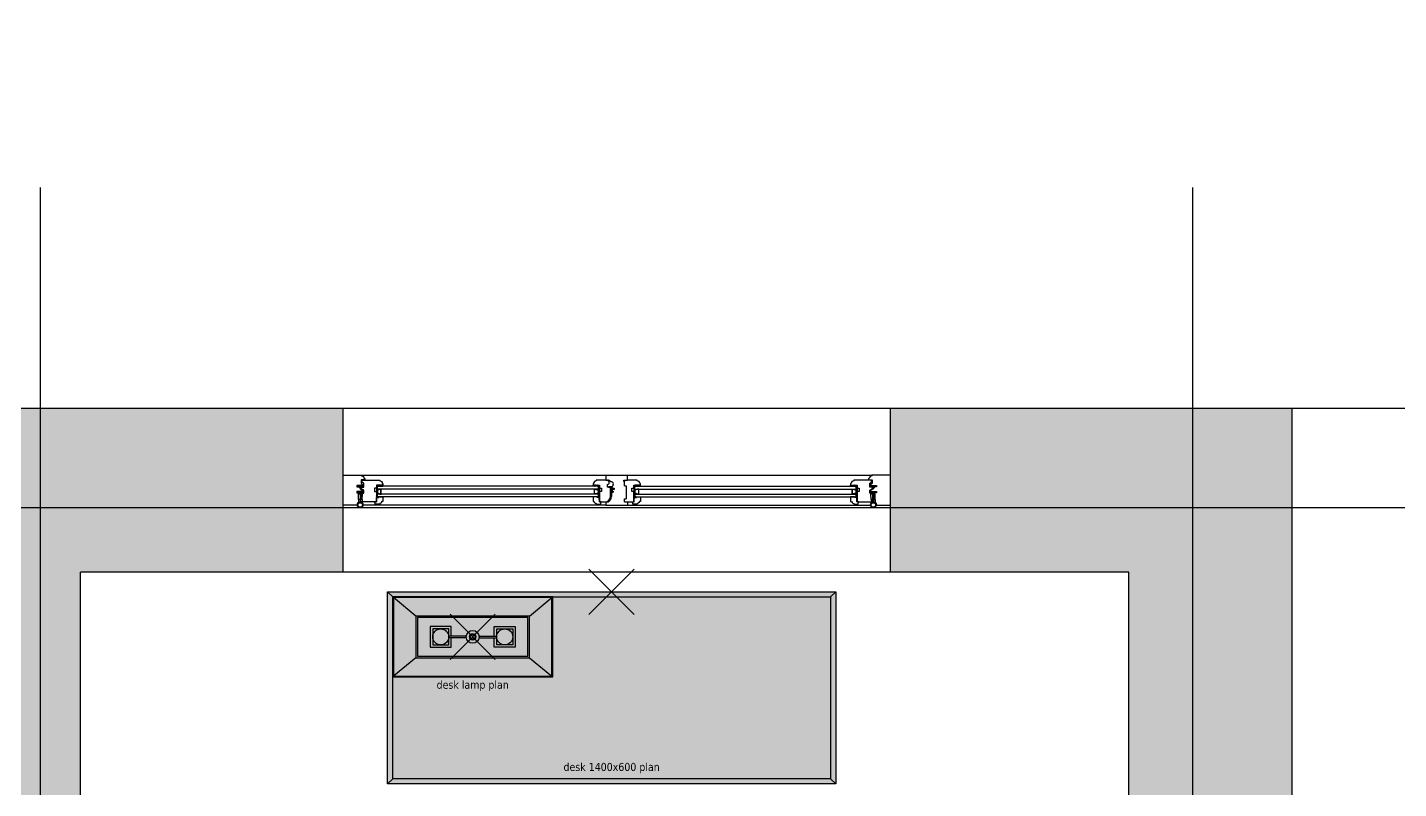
# Model space of a CAD drawing. Header units: millimetres. Extents: x 11159 to 50121, y 18346 to 37577.
# Drawn here: x 41554 to 45837, y 34081 to 36456 of the extents above; entities that cross this region are included whole.
import ezdxf
from ezdxf.enums import TextEntityAlignment as Align

# ---------------------------------------------------------------- set-up
doc = ezdxf.new("R2010")
doc.units = ezdxf.units.MM
for name, color, linetype in [('axis', 40, 'Continuous'), ('df', 7, 'Continuous'), ('dwgmodels.com', 19, 'Continuous'), ('furnhatch', 254, 'Continuous'), ('furniture', 34, 'Continuous'), ('HATCH', 8, 'Continuous'), ('wall', 5, 'Continuous')]:
    doc.layers.add(name, color=color, linetype=linetype)
doc.styles.add('ayala furniture', font='tahoma.ttf', dxfattribs={"height": 25})

# ---------------------------------------------------------------- blocks, each defined once
blk = doc.blocks.new('Joint-K7335')
at = {"layer": 'df', "color": 7}
for points in [[(3.857613787343325, 10.74975521523811, -0.2065050504398902), (4.481634855305856, 11.84625830408061, -0.2775279876564625), (4.645920241624481, 11.72173532939985), (4.72865082526755, 11.5150762579774, 0.6262668152323098), (5.446576207514454, 11.4640241167931, 0.1314411963326112), (5.5, 11.66373624057348), (5.500000000000227, 18.0000002497884, 0.5091088478127406), (4.625156665503027, 18.42649766701868, -0.2944239164706152), (1.980461773999195, 18.27308057096889, 0.1734880960759432), (1.346153633578979, 18.5000002497884), (2.273736754432321e-13, 18.5000002497884), (0, 2.124673340303843, 0.4153335345393447), (1.220004402621498, 0.9000002497896276, 0.04811506714616728), (1.453183643585135, 0.922491521838765, 0.1133753069915374), (1.535019506478648, 0.9588508989570528), (3.960030944798064, 2.779075769993028, 0.2359658734761708), (4, 2.859052552040566), (4, 3.27211046577861, 0.2476591870842605), (3.956439401235912, 3.354661019914374, 0.2879370719060571), (3.584472818280346, 3.369172107178201), (1.799673530645578, 2.343195947541517, -0.5767224903972996), (1.5, 2.516589105678122), (1.5, 3.304491396683716, -0.2359658734761165), (1.5799381104041, 3.464444960778565), (3.960030944798064, 5.250953718667461, 0.2359658734761708), (4.000000000000227, 5.330930500714885), (4.000000000000227, 5.743988414453042, 0.2476591870842605), (3.956439401236139, 5.82653896858892, 0.2879370719060571), (3.584472818280574, 5.841050055852634), (1.799673530645805, 4.815073896215836, -0.5767224903972775), (1.5, 4.988467054352554), (1.5, 6.272741854565538, -0.3840936844649655), (2.5954137381691, 7.495433942569434, -0.02181284432319211), (2.70000063187058, 7.500001007017545), (6.524900831914465, 7.499998992982341), (6.517275738355465, 7.587154739745074, 0.3330431822003431), (5.717370932688709, 8.4805454205881, -0.2932451242456058), (5.328938193299336, 8.855743900548532, 0.00852753219958533), (5.219580449828754, 9.285303882386415, 0.2655173449449999), (5.042570407488029, 9.462313924727368, 0.02374837110368696), (4.836576220619236, 9.508130028709957, -0.3561488062391908), (3.857613787331729, 10.7497552153651, -0.3561488062391908)], [(3.158443229643353, 10.79148798021492, 0.3550050331181713), (4.647561187196061, 8.833444553925574, -0.5676237149673666), (4.672926785473919, 8.751416219957264, -0.2470803572822222), (4.410786994363207, 8.654628553447765), (2.162433567760672, 8.950316574952012, -0.3517038519017413), (1.222000000001799, 10.1219074878793), (1.222000000001799, 12.93650756686316, -0.414213562373095), (1.522000000001754, 13.23650756686311), (1.608799735973662, 13.23650756686311, 0.2770734156419701), (1.873552516710333, 13.39541906594218), (3.689025854455849, 16.80215747044463, -0.04111189588580732), (3.773917265054934, 17.00863002275355), (4.058099128208823, 17.67888778832912, -0.5066602499223443), (4.590922329613477, 17.68087004736185, -0.277099509237565), (4.600000000000136, 17.45886117784698), (4.600000000000136, 13.3083133950413, 0.2134217652833861), (4.700000000000045, 13.08470659729142, -0.886227434425651), (4.359143344130871, 12.59622359733112, 0.2505705389931), (3.158867164905814, 10.79802120322302)]]:
    blk.add_lwpolyline(points, format="xyb", dxfattribs=at)
blk.add_lwpolyline([(1.571628931055557, 17.82994244613508, 0.6327143575303208), (1.000000000000227, 17.55905387694247), (1.000000000000227, 14.23283937681845, 0.7809101337451142), (1.564752780736853, 14.09175087589733), (3.15992808831561, 17.08509970083333, -0.1173328942148939), (3.251844347622182, 17.1892203695204, 1.218085275463155), (2.967680312132643, 17.45974165164273, -0.2857760723374891), (2.729700922681332, 17.34499342584741, -0.1455877377072854)], format="xyb", close=True, dxfattribs=at)
blk = doc.blocks.new('desk1400 (pl)')
at = {"layer": 'furnhatch'}
blk.add_hatch(color=256, dxfattribs=at).paths.add_polyline_path([(-700.0000000000001, 0), (-700.0000000000001, -599.9999999999995), (700.0000000000001, -599.9999999999995), (700.0000000000001, 0)])
at = {"color": 0, "linetype": 'ByBlock'}
for p, q in [((-700.0000000000001, 4.547473508864641e-13), (-684.0000000000001, -15.99999999999955)), ((683.9999999999999, -16), (699.9999999999999, 0)), ((-683.9999999999999, -583.9999999999991), (-699.9999999999999, -599.9999999999991)), ((684.0000000000001, -583.9999999999995), (700.0000000000001, -599.9999999999995))]:
    blk.add_line(p, q, dxfattribs=at)
for points in [[(-700.0000000000001, -599.9999999999995), (700.0000000000001, -600), (700.0000000000001, 0), (-700, 0)], [(-683.9999999999999, -583.9999999999991), (684.0000000000001, -583.9999999999995), (684.0000000000001, -16), (-684, -16)]]:
    blk.add_lwpolyline(points, close=True, dxfattribs=at)
at = {"layer": 'dwgmodels.com'}
blk.add_lwpolyline([(-700.0000000000001, -599.9999999999995), (700.0000000000001, -599.9999999999995), (700.0000000000001, 0), (-700.0000000000001, 0)], close=True, dxfattribs=at)
blk = doc.blocks.new('desk lamp (pl)')
at = {"layer": 'furnhatch'}
blk.add_hatch(color=256, dxfattribs=at).paths.add_polyline_path([(-250, -125.0000000000009), (250, -125.0000000000009), (250, 124.9999999999991), (-250, 124.9999999999991)])
at = {"color": 0}
for p, q in [((-177.5, 64.99999999999864), (-247.5, 122.4999999999991)), ((177.5, 64.99999999999864), (247.5, 122.4999999999991)), ((-19.84313483298456, 2.500000000000455), (-74.99999999999955, 2.500000000000455)), ((19.84313483298456, 2.500000000000455), (74.99999999999955, 2.500000000000455)), ((-19.84313483298456, -2.499999999999545), (-74.99999999999955, -2.499999999999545)), ((19.84313483298456, -2.499999999999545), (74.99999999999955, -2.499999999999545)), ((-177.5, -65.00000000000045), (-247.5, -122.5000000000009)), ((177.5, -65.00000000000045), (247.5, -122.5000000000009))]:
    blk.add_line(p, q, dxfattribs=at)
for points in [[(-250, -125.0000000000009), (250, -125.0000000000009), (250, 124.9999999999991), (-250, 124.9999999999991)], [(-247.5, -122.5000000000009), (247.5, -122.5000000000009), (247.5, 122.4999999999991), (-247.5, 122.4999999999991)], [(-177.4999999999995, -65.00000000000045), (177.5, -65.00000000000045), (177.5, 64.99999999999864), (-177.4999999999995, 64.99999999999864)], [(-172.4999999999995, -60.00000000000045), (172.5, -60.00000000000045), (172.5, 59.99999999999864), (-172.4999999999995, 59.99999999999864)], [(-74.99999999999955, 24.99999999999909), (-124.9999999999995, 24.99999999999909), (-124.9999999999995, -25.00000000000045), (-74.99999999999955, -25.00000000000091)], [(74.99999999999955, 24.99999999999909), (124.9999999999995, 24.99999999999909), (124.9999999999995, -25.00000000000045), (74.99999999999955, -25.00000000000091)]]:
    blk.add_lwpolyline(points, close=True, dxfattribs=at)
for points in [[(-67.49999999999955, 2.500000000000455), (-67.49999999999955, 32.49999999999909), (-132.4999999999995, 32.49999999999909), (-132.4999999999995, -32.5), (-67.49999999999955, -32.5), (-67.49999999999955, -2.499999999999545)], [(67.49999999999955, 2.500000000000455), (67.49999999999955, 32.49999999999909), (132.4999999999995, 32.49999999999909), (132.4999999999995, -32.5), (67.49999999999955, -32.5), (67.49999999999955, -2.499999999999545)]]:
    blk.add_lwpolyline(points, dxfattribs=at)
for centre in [(-99.99999999999955, -4.547473508864641e-13), (100, -9.094947017729282e-13)]:
    blk.add_circle(centre, 25, dxfattribs=at)
at = {"color": 0, "linetype": 'ByBlock'}
for radius in [20, 10, 7.5]:
    blk.add_circle((0, 0), radius, dxfattribs=at)
at = {"layer": 'dwgmodels.com'}
blk.add_lwpolyline([(-250, -125.0000000000009), (250, -125.0000000000009), (250, 124.9999999999991), (-250, 124.9999999999991)], close=True, dxfattribs=at)

msp = doc.modelspace()

# ---------------------------------------------------------------- hatches: boundary and pattern name
at = {"ltscale": 10}
h = msp.add_hatch(dxfattribs=at)
h.set_pattern_fill('ANSI35', color=4, scale=0.2, style=0)
h.set_pattern_definition([(45, (43507.48968927361, 32358.06032282859), (-0.8980256121069152, 0.8980256121069154), []), (45, (43508.38771527357, 32358.06032282859), (-0.8980256121069152, 0.8980256121069154), [1.5875, -0.3175, 0, -0.3175])])
h.paths.add_polyline_path([(43416.9003107828, 35043.02710312651), (43418.9003107828, 35043.02710312651), (43418.9003107828, 35039.02710312651), (43416.9003107828, 35039.02710312651)])
h = msp.add_hatch()
h.set_pattern_fill('BRASS', color=256, scale=0.3, angle=-45.00000000000003, style=0)
h.set_pattern_definition([(315.0000000000001, (39981.36506830392, 34222.4435091035), (1.347038418160372, 1.347038418160373), []), (315.0000000000001, (39982.038587513, 34223.11702831258), (1.347038418160372, 1.347038418160373), [0.9524999999999998, -0.4762499999999999])])
h.paths.add_polyline_path([(42648.4003107828, 35028.02710312669), (42648.4003107828, 35024.02710312669), (42660.4003107828, 35024.02710312669), (42660.4003107828, 35028.02710312669)])
h = msp.add_hatch()
h.set_pattern_fill('ANGLE', color=256, scale=0.15, angle=-45.00000000000003, style=0)
h.set_pattern_definition([(315.0000000000001, (39981.36506830392, 34222.4435091035), (0.7408711299882047, 0.7408711299882054), [0.7619999999999999, -0.2857499999999999]), (45.00000000000004, (39981.36506830392, 34222.4435091035), (-0.7408711299882055, 0.7408711299882046), [0.7619999999999999, -0.2857499999999999])])
h.paths.add_polyline_path([(42660.4003107828, 35028.02710312669), (42660.4003107828, 35024.02710312669), (42664.4003107828, 35024.02710312669), (42664.4003107828, 35028.02710312669)])
h = msp.add_hatch(dxfattribs=at)
h.set_pattern_fill('ANGLE', color=4, scale=0.15, angle=-45.00000000000003, style=0)
h.set_pattern_definition([(224.9999999999999, (46003.93555326169, 34222.44350910326), (-0.7408711299882054, 0.7408711299882047), [0.7619999999999999, -0.2857499999999999]), (135, (46003.93555326169, 34222.44350910326), (0.7408711299882048, 0.7408711299882053), [0.7619999999999999, -0.2857499999999999])])
h.paths.add_polyline_path([(43324.9003107828, 35028.02710312646), (43324.9003107828, 35024.02710312646), (43320.9003107828, 35024.02710312646), (43320.9003107828, 35028.02710312646)])
h = msp.add_hatch(dxfattribs=at)
h.set_pattern_fill('BRASS', color=4, scale=0.3, angle=-45.00000000000003, style=0)
h.set_pattern_definition([(224.9999999999999, (46003.93555326169, 34222.44350910326), (-1.347038418160373, 1.347038418160372), []), (224.9999999999999, (46003.2620340526, 34223.11702831235), (-1.347038418160373, 1.347038418160372), [0.9524999999999998, -0.4762499999999999])])
h.paths.add_polyline_path([(43336.9003107828, 35028.02710312646), (43336.9003107828, 35024.02710312646), (43324.9003107828, 35024.02710312646), (43324.9003107828, 35028.02710312646)])
h = msp.add_hatch(dxfattribs=at)
h.set_pattern_fill('BRASS', color=4, scale=0.3, angle=-45.00000000000003, style=0)
h.set_pattern_definition([(315.0000000000001, (40785.86506830392, 34222.44350910326), (1.347038418160373, 1.347038418160372), []), (315.0000000000001, (40786.538587513, 34223.11702831235), (1.347038418160373, 1.347038418160372), [0.9524999999999998, -0.4762499999999999])])
h.paths.add_polyline_path([(43452.9003107828, 35028.02710312646), (43452.9003107828, 35024.02710312646), (43464.9003107828, 35024.02710312646), (43464.9003107828, 35028.02710312646)])
h = msp.add_hatch(dxfattribs=at)
h.set_pattern_fill('ANGLE', color=4, scale=0.15, angle=-45.00000000000003, style=0)
h.set_pattern_definition([(315.0000000000001, (40785.86506830392, 34222.44350910326), (0.7408711299882054, 0.7408711299882047), [0.7619999999999999, -0.2857499999999999]), (45.00000000000001, (40785.86506830392, 34222.44350910326), (-0.7408711299882048, 0.7408711299882053), [0.7619999999999999, -0.2857499999999999])])
h.paths.add_polyline_path([(43464.9003107828, 35028.02710312646), (43464.9003107828, 35024.02710312646), (43468.9003107828, 35024.02710312646), (43468.9003107828, 35028.02710312646)])
h = msp.add_hatch(dxfattribs=at)
h.set_pattern_fill('ANGLE', color=4, scale=0.15, angle=-45.00000000000003, style=0)
h.set_pattern_definition([(225, (46808.43555326169, 34222.4435091035), (-0.7408711299882047, 0.7408711299882054), [0.7619999999999999, -0.2857499999999999]), (134.9999999999999, (46808.43555326169, 34222.4435091035), (0.7408711299882055, 0.7408711299882046), [0.7619999999999999, -0.2857499999999999])])
h.paths.add_polyline_path([(44129.40031078286, 35028.02710312669), (44129.40031078286, 35024.02710312669), (44125.40031078286, 35024.02710312669), (44125.40031078286, 35028.02710312669)])
h = msp.add_hatch(dxfattribs=at)
h.set_pattern_fill('BRASS', color=4, scale=0.3, angle=-45.00000000000003, style=0)
h.set_pattern_definition([(225, (46808.43555326169, 34222.4435091035), (-1.347038418160372, 1.347038418160373), []), (225, (46807.76203405266, 34223.11702831258), (-1.347038418160372, 1.347038418160373), [0.9524999999999998, -0.4762499999999999])])
h.paths.add_polyline_path([(44141.40031078286, 35028.02710312669), (44141.40031078286, 35024.02710312669), (44129.40031078286, 35024.02710312669), (44129.40031078286, 35028.02710312669)])
h = msp.add_hatch()
h.set_pattern_fill('ANGLE', color=256, scale=0.15, angle=-45.00000000000003, style=0)
h.set_pattern_definition([(315.0000000000001, (39981.36506830392, 34209.44350910356), (0.7408711299882047, 0.7408711299882054), [0.7619999999999999, -0.2857499999999999]), (45.00000000000004, (39981.36506830392, 34209.44350910356), (-0.7408711299882055, 0.7408711299882046), [0.7619999999999999, -0.2857499999999999])])
edge = h.paths.add_edge_path()
edge.add_line((42643.9003107828, 34991.02710312675), (42646.9003107828, 34991.02710312675))
edge.add_line((42646.9003107828, 34991.02710312675), (42646.9003107828, 34993.02710312675))
edge.add_arc((42645.4003107828, 34992.63098158462), 1.551422661990023, 14.79301760831711, 165.2069823916829)
edge.add_line((42643.9003107828, 34993.02710312675), (42643.9003107828, 34991.02710312675))
h = msp.add_hatch()
h.set_pattern_fill('ANGLE', color=256, scale=0.15, angle=-45.00000000000003, style=0)
h.set_pattern_definition([(315.0000000000001, (39975.86506830392, 34209.44350910356), (0.7408711299882047, 0.7408711299882054), [0.7619999999999999, -0.2857499999999999]), (45.00000000000004, (39975.86506830392, 34209.44350910356), (-0.7408711299882055, 0.7408711299882046), [0.7619999999999999, -0.2857499999999999])])
edge = h.paths.add_edge_path()
edge.add_line((42644.4111103407, 34989.02710312675), (42650.4003107828, 34989.02710312675))
edge.add_arc((42649.6503107828, 34990.02710312675), 1.25, 306.869897645844, 413.130102354156)
edge.add_line((42650.4003107828, 34991.02710312675), (42644.4111103407, 34991.02710312675))
edge.add_arc((42645.1345681043, 34990.02710312675), 1.234257321513281, 125.8841497801742, 234.1158502198257)
h = msp.add_hatch(dxfattribs=at)
h.set_pattern_fill('ANGLE', color=4, scale=0.15, angle=-45.00000000000003, style=0)
h.set_pattern_definition([(224.9999999999999, (46009.43555326169, 34209.44350910332), (-0.7408711299882054, 0.7408711299882047), [0.7619999999999999, -0.2857499999999999]), (135, (46009.43555326169, 34209.44350910332), (0.7408711299882048, 0.7408711299882053), [0.7619999999999999, -0.2857499999999999])])
edge = h.paths.add_edge_path()
edge.add_line((43340.8895112249, 34989.02710312651), (43334.90031078286, 34989.02710312651))
edge.add_arc((43335.65031078286, 34990.02710312651), 1.25, 126.86989764584399, 233.130102354156, ccw=False)
edge.add_line((43334.90031078286, 34991.02710312651), (43340.8895112249, 34991.02710312651))
edge.add_arc((43340.1660534613, 34990.02710312651), 1.234257321513281, -54.11585021982569, 54.1158502198258, ccw=False)
h = msp.add_hatch(dxfattribs=at)
h.set_pattern_fill('ANGLE', color=4, scale=0.15, angle=-45.00000000000003, style=0)
h.set_pattern_definition([(224.9999999999999, (46003.93555326169, 34209.44350910332), (-0.7408711299882054, 0.7408711299882047), [0.7619999999999999, -0.2857499999999999]), (135, (46003.93555326169, 34209.44350910332), (0.7408711299882048, 0.7408711299882053), [0.7619999999999999, -0.2857499999999999])])
edge = h.paths.add_edge_path()
edge.add_line((43341.4003107828, 34991.02710312651), (43338.4003107828, 34991.02710312651))
edge.add_line((43338.4003107828, 34991.02710312651), (43338.4003107828, 34993.02710312651))
edge.add_arc((43339.9003107828, 34992.63098158439), 1.551422661990023, 14.793017608317086, 165.2069823916829, ccw=False)
edge.add_line((43341.4003107828, 34993.02710312651), (43341.4003107828, 34991.02710312651))
h = msp.add_hatch(dxfattribs=at)
h.set_pattern_fill('ANGLE', color=4, scale=0.15, angle=-45.00000000000003, style=0)
h.set_pattern_definition([(315.0000000000001, (40785.86506830392, 34209.44350910332), (0.7408711299882054, 0.7408711299882047), [0.7619999999999999, -0.2857499999999999]), (45.00000000000001, (40785.86506830392, 34209.44350910332), (-0.7408711299882048, 0.7408711299882053), [0.7619999999999999, -0.2857499999999999])])
edge = h.paths.add_edge_path()
edge.add_line((43448.4003107828, 34991.02710312651), (43451.4003107828, 34991.02710312651))
edge.add_line((43451.4003107828, 34991.02710312651), (43451.4003107828, 34993.02710312651))
edge.add_arc((43449.9003107828, 34992.63098158439), 1.551422661990023, 14.79301760831711, 165.2069823916829)
edge.add_line((43448.4003107828, 34993.02710312651), (43448.4003107828, 34991.02710312651))
h = msp.add_hatch(dxfattribs=at)
h.set_pattern_fill('ANGLE', color=4, scale=0.15, angle=-45.00000000000003, style=0)
h.set_pattern_definition([(315.0000000000001, (40780.36506830392, 34209.44350910332), (0.7408711299882054, 0.7408711299882047), [0.7619999999999999, -0.2857499999999999]), (45.00000000000001, (40780.36506830392, 34209.44350910332), (-0.7408711299882048, 0.7408711299882053), [0.7619999999999999, -0.2857499999999999])])
edge = h.paths.add_edge_path()
edge.add_line((43448.9111103407, 34989.02710312651), (43454.9003107828, 34989.02710312651))
edge.add_arc((43454.1503107828, 34990.02710312651), 1.25, 306.869897645844, 413.130102354156)
edge.add_line((43454.9003107828, 34991.02710312651), (43448.9111103407, 34991.02710312651))
edge.add_arc((43449.6345681043, 34990.02710312651), 1.234257321513281, 125.8841497801742, 234.1158502198257)
h = msp.add_hatch(dxfattribs=at)
h.set_pattern_fill('ANGLE', color=4, scale=0.15, angle=-45.00000000000003, style=0)
h.set_pattern_definition([(225, (46813.93555326169, 34209.44350910356), (-0.7408711299882047, 0.7408711299882054), [0.7619999999999999, -0.2857499999999999]), (134.9999999999999, (46813.93555326169, 34209.44350910356), (0.7408711299882055, 0.7408711299882046), [0.7619999999999999, -0.2857499999999999])])
edge = h.paths.add_edge_path()
edge.add_line((44145.38951122496, 34989.02710312675), (44139.40031078286, 34989.02710312675))
edge.add_arc((44140.15031078286, 34990.02710312675), 1.25, 126.86989764584399, 233.130102354156, ccw=False)
edge.add_line((44139.40031078286, 34991.02710312675), (44145.38951122496, 34991.02710312675))
edge.add_arc((44144.66605346136, 34990.02710312675), 1.234257321513281, -54.11585021982569, 54.1158502198258, ccw=False)
h = msp.add_hatch(dxfattribs=at)
h.set_pattern_fill('ANGLE', color=4, scale=0.15, angle=-45.00000000000003, style=0)
h.set_pattern_definition([(225, (46808.43555326169, 34209.44350910356), (-0.7408711299882047, 0.7408711299882054), [0.7619999999999999, -0.2857499999999999]), (134.9999999999999, (46808.43555326169, 34209.44350910356), (0.7408711299882055, 0.7408711299882046), [0.7619999999999999, -0.2857499999999999])])
edge = h.paths.add_edge_path()
edge.add_line((44145.90031078286, 34991.02710312675), (44142.90031078286, 34991.02710312675))
edge.add_line((44142.90031078286, 34991.02710312675), (44142.90031078286, 34993.02710312675))
edge.add_arc((44144.40031078286, 34992.63098158462), 1.551422661990023, 14.793017608317086, 165.2069823916829, ccw=False)
edge.add_line((44145.90031078286, 34993.02710312675), (44145.90031078286, 34991.02710312675))
at = {"layer": 'HATCH', "true_color": 0x2b2b2b}
h = msp.add_hatch(color=250, dxfattribs=at)
h.dxf.hatch_style = 1
h.paths.add_polyline_path([(38584.9003107828, 23756.37710312664), (38119.9003107828, 23756.37710312664), (38119.9003107828, 24551.33275666475), (37869.9003107828, 24551.33275666475), (37869.9003107828, 24356.37710312664), (36639.9003107828, 24356.37710312664), (36639.9003107828, 23846.37710312664), (37684.9003107828, 23846.37710312664), (37684.9003107828, 23246.37710312664), (38584.9003107828, 23246.37710312664)])
h.paths.add_polyline_path([(35129.9003107828, 24356.37710312664), (34594.9003107828, 24356.37710312664), (34594.9003107828, 28296.37710312664), (36414.90030955445, 28296.37710312664), (36414.90030955445, 28896.37710312664), (37869.90031078279, 28896.37710312665), (37869.9003107828, 25361.33275666475), (38119.9003107828, 25361.33275666475), (38119.9003107828, 30696.37710312664), (40509.9003107828, 30696.37710312665), (40509.90031078282, 30816.37710312665), (38119.9003107828, 30816.37710312664), (38119.9003107828, 31066.37710312664), (37869.9003107828, 31066.37710312664), (37869.9003107828, 30816.37710312663), (37219.90031078282, 30816.37710312663), (37219.90031078282, 30696.37710312663), (37869.9003107828, 30696.37710312663), (37869.90031078279, 29016.37710312665), (36414.90030955445, 29016.37710312664), (36414.90030955445, 29366.37714497871), (36294.90030955446, 29366.37714497871), (36294.90030955445, 28416.37710312666), (34594.90031078283, 28416.37710312664), (34594.90031078282, 28801.37710312664), (34084.9003107828, 28801.37710312664), (34084.9003107828, 23846.37710312664), (35129.9003107828, 23846.37710312664)])
h.paths.add_polyline_path([(42949.9003107828, 24356.37710312664), (41719.90031078277, 24356.37710312664), (41719.90031078279, 27856.37710312666), (41794.9003107828, 27856.37710312666), (41794.9003107828, 27976.37710312666), (41719.90031078277, 27976.37710312666), (41719.90031078277, 28581.37710312666), (41469.90031078279, 28581.37710312666), (41469.9003107828, 23756.37710312664), (41004.9003107828, 23756.37710312664), (41004.9003107828, 23246.37710312664), (41904.9003107828, 23246.37710312664), (41904.9003107828, 23846.37710312664), (42949.9003107828, 23846.37710312664)])
h.paths.add_polyline_path([(45504.9003107828, 35266.37710312664), (44249.9003107828, 35266.37710312664), (44249.9003107828, 34756.37710312664), (44994.9003107828, 34756.37710312664), (44994.9003107828, 30816.37710312666), (42504.9003107828, 30816.37710312666), (42504.9003107828, 30696.37710312666), (42599.9003107828, 30696.37710312666), (42599.9003107828, 30106.37710312664), (42719.90031078234, 30106.37710312664), (42719.9003107828, 30696.37710312665), (44194.9003107828, 30696.37710312665), (44194.90031078282, 30296.37710312665), (44994.9003107828, 30296.37710312665), (44994.9003107828, 28576.37710312666), (42719.90031115492, 28576.37710312666), (42719.9003107828, 29396.37710312664), (42599.9003107828, 29396.37710312664), (42599.9003107828, 27976.37710312666), (42504.9003107828, 27976.37710312666), (42504.9003107828, 27856.37710312666), (42719.9003107828, 27856.37710312666), (42719.9003107828, 28456.37710312666), (44994.9003107828, 28456.37710312666), (44994.9003107828, 24356.37710312664), (44459.9003107828, 24356.37710312664), (44459.9003107828, 23846.37710312664), (45504.90031078279, 23846.37710312664)])
h.paths.add_polyline_path([(44994.9003107828, 30416.37710312665), (44314.90031078282, 30416.37710312666), (44314.9003107828, 30696.37710312665), (44994.9003107828, 30696.37710312665)], flags=16)
h.paths.add_polyline_path([(41719.9003107828, 34756.37710312664), (42539.9003107828, 34756.37710312664), (42539.9003107828, 35266.37710312664), (40649.9003107828, 35266.37710312664), (40649.9003107828, 34756.37710312664), (41469.9003107828, 34756.37710312664), (41469.90031078282, 30816.37710312665), (41319.90031078282, 30816.37710312665), (41319.9003107828, 30696.37710312665), (41469.90031078282, 30696.37710312665), (41469.90031078279, 30091.37710312666), (41719.90031078289, 30091.37710312666), (41719.9003107828, 30696.37710312666), (41794.9003107828, 30696.37710312666), (41794.9003107828, 30816.37710312666), (41719.90031078279, 30816.37710312666), (41719.90031078279, 30856.37710312666)])
h.paths.add_polyline_path([(36509.90031078282, 30816.37710312663), (34594.9003107828, 30816.37710312663), (34594.9003107828, 34756.37710312664), (35339.90031078282, 34756.37710312663), (35339.90031078282, 35266.37710312664), (34084.9003107828, 35266.37710312664), (34084.9003107828, 30311.37710312664), (34594.9003107828, 30311.37710312664), (34594.9003107828, 30696.37710312663), (36294.90030955448, 30696.37710312663), (36294.90030955448, 30076.37714497871), (36414.90030955446, 30076.37714497871), (36414.90030955448, 30696.37710312663), (36509.90031078282, 30696.37710312663)])
h.paths.add_polyline_path([(38939.9003107828, 35266.37710312664), (37049.90031078282, 35266.37710312664), (37049.90031078282, 34756.37710312664), (37869.90031078282, 34756.37710312664), (37869.90031078282, 34506.37710312664), (38119.90031078277, 34506.37710312664), (38119.90031078277, 34756.37710312664), (38939.9003107828, 34756.37710312664)])
h.paths.add_polyline_path([(38497.03234513875, 36456.37710312664), (38097.03234513875, 36456.37710312664), (38097.03234513875, 36056.37710312664), (38497.03234513875, 36056.37710312664)])
h.paths.add_polyline_path([(41492.76827642685, 36456.37710312664), (41092.76827642685, 36456.37710312664), (41092.76827642685, 36056.37710312664), (41492.76827642685, 36056.37710312664)])

# ---------------------------------------------------------------- linework, layer by layer
at = {"color": 8, "ltscale": 10}
for p, q in [((42597.9003107828, 35058.72710312676), (44191.9003107828, 35058.72710312676)), ((43360.9003107828, 34964.72710312653), (42602.13300796066, 34964.72710312676)), ((43428.9003107828, 34964.72710312653), (44187.66761360495, 34964.72710312676))]:
    msp.add_line(p, q, dxfattribs=at)
for p, q in [((43360.9003107828, 35058.02710312651), (43360.9003107828, 35043.52710312651)), ((43428.9003107828, 35058.02710312651), (43360.9003107828, 35058.02710312651)), ((43360.9003107828, 35043.52710312651), (43365.9003107828, 35043.52710312651)), ((43418.9003107828, 35043.02710312651), (43428.9003107828, 35043.02710312651)), ((43418.9003107828, 35025.02710312651), (43418.9003107828, 35043.02710312651)), ((43428.9003107828, 35043.02710312651), (43428.9003107828, 35058.02710312651)), ((42590.9003107828, 35000.72710312676), (42592.9003107828, 35000.72710312676)), ((42646.9003107828, 34991.02710312675), (42646.9003107828, 35024.02710312675)), ((43372.9003107828, 35004.51784910221), (43375.9003107828, 35004.51784910221)), ((43378.9003107828, 35005.52710312651), (43378.9003107828, 34992.52710312651)), ((43418.9003107828, 35025.02710312651), (43423.9003107828, 35025.02710312651)), ((43423.9003107828, 35025.02710312651), (43423.9003107828, 34985.02710312651)), ((43451.4003107828, 34991.02710312651), (43451.4003107828, 35024.02710312651)), ((44198.9003107828, 35000.72710312676), (44196.9003107828, 35000.72710312676)), ((42583.9003107828, 34964.72710312676), (42584.66761360495, 34964.72710312676)), ((43360.9003107828, 34974.52710312651), (43360.9003107828, 34964.02710312651)), ((43428.9003107828, 34964.02710312651), (43360.9003107828, 34964.02710312651)), ((43372.9003107828, 34984.51784910221), (43373.76198143724, 34984.51784910221)), ((43418.9003107828, 34985.02710312651), (43423.9003107828, 34985.02710312651)), ((43418.9003107828, 34975.02710312651), (43418.9003107828, 34985.02710312651)), ((43418.9003107828, 34975.02710312651), (43428.9003107828, 34975.02710312651)), ((43428.9003107828, 34975.02710312651), (43428.9003107828, 34964.02710312651)), ((44205.9003107828, 34964.72710312676), (44205.13300796066, 34964.72710312676))]:
    msp.add_line(p, q)
at = {"color": 3}
for p, q in [((42643.9003107828, 35025.02710312675), (42646.9003107828, 34994.02710312675)), ((42646.9003107828, 35025.02710312675), (42643.9003107828, 34994.02710312675))]:
    msp.add_line(p, q, dxfattribs=at)
at = {"color": 4, "ltscale": 10}
for p, q in [((43338.4003107828, 35024.02710312651), (42646.9003107828, 35024.02710312675)), ((43338.4003107828, 35015.52710312651), (42646.9003107828, 35015.52710312675)), ((43338.4003107828, 34999.52710312651), (42646.9003107828, 34999.52710312675)), ((43338.4003107828, 35025.02710312651), (43341.4003107828, 34994.02710312651)), ((43341.4003107828, 35025.02710312651), (43338.4003107828, 34994.02710312651)), ((43338.4003107828, 34991.02710312651), (43338.4003107828, 35024.02710312651)), ((43378.9003107828, 35022.7277610497), (43378.9003107828, 35022.3271031265)), ((43378.9003107828, 35022.3271031265), (43379.9003107828, 35022.3271031265)), ((43378.9003107828, 35012.3271031265), (43378.9003107828, 35008.52710312651)), ((43379.9003107828, 35012.3271031265), (43378.9003107828, 35012.3271031265)), ((43378.9003107828, 35008.52710312651), (43383.9003107828, 35008.52710312651)), ((43378.9003107828, 35005.52710312651), (43383.9003107828, 35005.52710312651)), ((43379.9003107828, 35022.3271031265), (43379.9003107828, 35018.3271031265)), ((43379.9003107828, 35018.3271031265), (43386.9003107828, 35018.3271031265)), ((43379.9003107828, 35014.3271031265), (43379.9003107828, 35012.3271031265)), ((43386.9003107828, 35014.3271031265), (43379.9003107828, 35014.3271031265)), ((43383.9003107828, 35008.52710312651), (43383.9003107828, 35005.52710312651)), ((43386.9003107828, 35018.3271031265), (43386.9003107828, 35014.3271031265)), ((43451.4003107828, 35025.02710312651), (43448.4003107828, 34994.02710312651)), ((43448.4003107828, 35025.02710312651), (43451.4003107828, 34994.02710312651)), ((43451.4003107828, 35024.02710312651), (44142.90031078286, 35024.02710312675)), ((43451.4003107828, 35015.52710312651), (44142.90031078286, 35015.52710312675)), ((43451.4003107828, 34999.52710312651), (44142.90031078286, 34999.52710312675)), ((44145.90031078286, 35025.02710312675), (44142.90031078286, 34994.02710312675)), ((44142.90031078286, 35025.02710312675), (44145.90031078286, 34994.02710312675)), ((44142.90031078286, 34991.02710312675), (44142.90031078286, 35024.02710312675)), ((42587.9003107828, 34982.72710312676), (42587.9003107828, 34973.51041790028)), ((42599.72807445782, 34982.43666347029), (42599.27570191943, 34973.23108659266)), ((43338.4003107828, 34991.02710312651), (42646.9003107828, 34991.02710312675)), ((43451.4003107828, 34991.02710312651), (44142.90031078286, 34991.02710312675)), ((44190.07254710785, 34982.43666347029), (44190.52491964624, 34973.23108659266)), ((44201.9003107828, 34982.72710312676), (44201.9003107828, 34973.51041790028))]:
    msp.add_line(p, q, dxfattribs=at)
for points in [[(42592.9003107828, 35000.72710312676), (42592.9003107828, 34975.02710312675, 0.414213562373095), (42583.9003107828, 34966.02710312675), (42583.9003107828, 34964.72710312676), (42539.9003107828, 34964.72710312676), (42539.9003107828, 35058.72710312676), (42597.9003107828, 35058.72710312676), (42597.9003107828, 35056.72710312676, -0.414213562373095), (42605.9003107828, 35048.72710312676), (42607.9003107828, 35048.72710312676), (42607.9003107828, 35044.52710312675), (42596.9003107828, 35044.52710312675), (42596.9003107828, 35032.52710312675), (42601.9003107828, 35029.52710312675), (42601.9003107828, 35027.02710312675), (42601.4003107828, 35026.52710312675), (42583.4003107828, 35026.52710312675), (42583.4003107828, 35022.52710312675), (42590.9003107828, 35022.52710312675), (42590.9003107828, 35019.22710312676), (42592.9003107828, 35019.22710312676), (42592.9003107828, 35016.42710312677), (42601.9003107828, 35011.02710312675), (42601.9003107828, 35008.52710312675), (42601.4003107828, 35008.02710312675), (42583.4003107828, 35008.02710312675), (42583.4003107828, 35004.02710312675), (42590.9003107828, 35004.02710312675), (42590.9003107828, 35000.72710312676)], [(43428.9003107828, 34975.02710312651), (43448.4003107828, 34975.02710312651), (43448.4003107828, 35008.02710312651), (43442.4003107828, 35008.02710312651), (43442.4003107828, 35018.02710312651), (43448.4003107828, 35018.02710312651), (43448.4003107828, 35028.02710312651), (43468.9003107828, 35028.02710312651), (43468.9003107828, 35033.02710312651), (43466.9003107828, 35033.02710312651, 0.414213562373095), (43458.9003107828, 35041.02710312651), (43458.9003107828, 35043.02710312651), (43428.9003107828, 35043.02710312651)], [(44196.9003107828, 35000.72710312676), (44196.9003107828, 34975.02710312675, -0.414213562373095), (44205.9003107828, 34966.02710312675), (44205.9003107828, 34964.72710312676), (44249.9003107828, 34964.72710312676), (44249.9003107828, 35058.72710312676), (44191.9003107828, 35058.72710312676), (44191.9003107828, 35056.72710312676, 0.414213562373095), (44183.9003107828, 35048.72710312676), (44181.9003107828, 35048.72710312676), (44181.9003107828, 35044.52710312675), (44192.9003107828, 35044.52710312675), (44192.9003107828, 35032.52710312675), (44187.9003107828, 35029.52710312675), (44187.9003107828, 35027.02710312675), (44188.4003107828, 35026.52710312675), (44206.4003107828, 35026.52710312675), (44206.4003107828, 35022.52710312675), (44198.9003107828, 35022.52710312675), (44198.9003107828, 35019.22710312676), (44196.9003107828, 35019.22710312676), (44196.9003107828, 35016.42710312677), (44187.9003107828, 35011.02710312675), (44187.9003107828, 35008.52710312675), (44188.4003107828, 35008.02710312675), (44206.4003107828, 35008.02710312675), (44206.4003107828, 35004.02710312675), (44198.9003107828, 35004.02710312675), (44198.9003107828, 35000.72710312676)]]:
    msp.add_lwpolyline(points, format="xyb")
for points in [[(42595.9003107828, 35021.02710312675), (42604.4003107828, 35021.02710312675), (42604.4003107828, 35034.02511696739), (42600.39687460326, 35036.34710995154, -0.2674173791457278), (42599.4003107828, 35038.07717233006), (42599.4003107828, 35042.52710312675), (42599.9003107828, 35043.02710312675), (42654.4003107828, 35043.02710312675), (42654.4003107828, 35041.02710312675, -0.414213562373095), (42662.4003107828, 35033.02710312675), (42664.4003107828, 35033.02710312675), (42664.4003107828, 35028.02710312675), (42643.9003107828, 35028.02710312675), (42643.9003107828, 35018.02710312675), (42637.9003107828, 35018.02710312675), (42637.9003107828, 35008.02710312675), (42643.9003107828, 35008.02710312675), (42643.9003107828, 34975.02710312675), (42594.88729436239, 34975.02710312675), (42594.4003107828, 34975.5269336708), (42595.10344019576, 35002.02727258264), (42595.61645661618, 35002.52710312675), (42604.4003107828, 35002.52710312675), (42604.4003107828, 35011.52712533064), (42595.4003107828, 35017.02711642958), (42595.4003107828, 35020.52710312675)], [(43347.4003107828, 35008.02710312651), (43341.4003107828, 35008.02710312651), (43341.4003107828, 34975.02710312651), (43357.9003107828, 34975.02710312651, 0.414213562373095), (43375.9003107828, 34993.02710312651), (43375.9003107828, 35012.52710312651), (43374.9003107828, 35012.52710312651), (43374.9003107828, 35020.52710312651), (43366.4003107828, 35021.52710312651), (43366.4003107828, 35029.22710312653), (43370.42930229366, 35031.64449803304, 0.2634471391022529), (43371.4003107828, 35033.35948388447), (43371.4003107828, 35034.52710312651, 0.414213562373095), (43362.9003107828, 35043.02710312651), (43330.9003107828, 35043.02710312651), (43330.9003107828, 35041.02710312651, 0.414213562373095), (43322.9003107828, 35033.02710312651), (43320.9003107828, 35033.02710312651), (43320.9003107828, 35028.02710312651), (43341.4003107828, 35028.02710312651), (43341.4003107828, 35018.02710312651), (43347.4003107828, 35018.02710312651)], [(44193.9003107828, 35021.02710312675), (44185.4003107828, 35021.02710312675), (44185.4003107828, 35034.02511696739), (44189.40374696234, 35036.34710995154, 0.2674173791457278), (44190.4003107828, 35038.07717233006), (44190.4003107828, 35042.52710312675), (44189.9003107828, 35043.02710312675), (44135.40031078286, 35043.02710312675), (44135.40031078286, 35041.02710312675, 0.414213562373095), (44127.40031078286, 35033.02710312675), (44125.40031078286, 35033.02710312675), (44125.40031078286, 35028.02710312675), (44145.90031078286, 35028.02710312675), (44145.90031078286, 35018.02710312675), (44151.90031078286, 35018.02710312675), (44151.90031078286, 35008.02710312675), (44145.90031078286, 35008.02710312675), (44145.90031078286, 34975.02710312675), (44194.91332720322, 34975.02710312675), (44195.4003107828, 34975.5269336708), (44194.69718136991, 35002.02727258264), (44194.18416494949, 35002.52710312675), (44185.4003107828, 35002.52710312675), (44185.4003107828, 35011.52712533064), (44194.4003107828, 35017.02711642958), (44194.4003107828, 35020.52710312675)], [(42644.9003107828, 34989.02710312675), (42651.9003107828, 34989.02710312675), (42651.9003107828, 34991.02710312675), (42664.4003107828, 34991.02710312675), (42664.4003107828, 34977.02710312675, 0.3276927682058993), (42659.4003107828, 34973.52710312675, -0.327692768206401), (42654.4003107828, 34970.02710312675), (42654.4003107828, 34968.02710312675), (42640.6503107828, 34968.02710312675), (42639.4003107828, 34975.02710312675), (42644.4003107828, 34975.02710312675), (42644.9003107828, 34989.02710312675)], [(42643.9003107828, 34991.02710312675), (42646.9003107828, 34991.02710312675), (42646.9003107828, 34993.02710312675, 0.7702007465767019), (42643.9003107828, 34993.02710312675)], [(42644.4111103407, 34989.02710312675), (42650.4003107828, 34989.02710312675, 0.4999999999999999), (42650.4003107828, 34991.02710312675), (42644.4111103407, 34991.02710312675, 0.510799557915087)], [(43340.40031078286, 34989.02710312651), (43333.40031078286, 34989.02710312651), (43333.40031078286, 34991.02710312651), (43320.90031078286, 34991.02710312651), (43320.90031078286, 34977.02710312651, -0.3276927682058993), (43325.9003107828, 34973.52710312651, 0.327692768206401), (43330.90031078286, 34970.02710312651), (43330.90031078286, 34968.02710312651), (43344.65031078286, 34968.02710312651), (43345.90031078286, 34975.02710312651), (43340.90031078286, 34975.02710312651), (43340.40031078286, 34989.02710312651)], [(43449.4003107828, 34989.02710312651), (43456.4003107828, 34989.02710312651), (43456.4003107828, 34991.02710312651), (43468.9003107828, 34991.02710312651), (43468.9003107828, 34977.02710312651, 0.3276927682058993), (43463.9003107828, 34973.52710312651, -0.327692768206401), (43458.9003107828, 34970.02710312651), (43458.9003107828, 34968.02710312651), (43445.1503107828, 34968.02710312651), (43443.9003107828, 34975.02710312651), (43448.9003107828, 34975.02710312651), (43449.4003107828, 34989.02710312651)]]:
    msp.add_lwpolyline(points, format="xyb", close=True)
for points in [[(43416.9003107828, 35043.02710312651), (43418.9003107828, 35043.02710312651), (43418.9003107828, 35039.02710312651), (43416.9003107828, 35039.02710312651)], [(42592.9003107828, 34982.72710312676), (42587.9003107828, 34982.72710312676), (42587.9003107828, 35000.72710312676), (42592.9003107828, 35000.72710312676)], [(42594.73410067466, 34982.68207303307), (42599.72807445782, 34982.43666347029), (42600.61154888387, 35000.4149690895), (42595.61757510077, 35000.66037865228)], [(43324.9003107828, 35028.02710312646), (43324.9003107828, 35024.02710312646), (43320.9003107828, 35024.02710312646), (43320.9003107828, 35028.02710312646)], [(43336.9003107828, 35028.02710312646), (43336.9003107828, 35024.02710312646), (43324.9003107828, 35024.02710312646), (43324.9003107828, 35028.02710312646)], [(43341.4003107828, 34994.02710312651), (43338.4003107828, 34994.02710312651), (43338.4003107828, 35025.02710312651), (43341.4003107828, 35025.02710312651)], [(43448.4003107828, 34994.02710312651), (43451.4003107828, 34994.02710312651), (43451.4003107828, 35025.02710312651), (43448.4003107828, 35025.02710312651)], [(43452.9003107828, 35028.02710312646), (43452.9003107828, 35024.02710312646), (43464.9003107828, 35024.02710312646), (43464.9003107828, 35028.02710312646)], [(43464.9003107828, 35028.02710312646), (43464.9003107828, 35024.02710312646), (43468.9003107828, 35024.02710312646), (43468.9003107828, 35028.02710312646)], [(44129.40031078286, 35028.02710312669), (44129.40031078286, 35024.02710312669), (44125.40031078286, 35024.02710312669), (44125.40031078286, 35028.02710312669)], [(44141.40031078286, 35028.02710312669), (44141.40031078286, 35024.02710312669), (44129.40031078286, 35024.02710312669), (44129.40031078286, 35028.02710312669)], [(44145.90031078286, 34994.02710312675), (44142.90031078286, 34994.02710312675), (44142.90031078286, 35025.02710312675), (44145.90031078286, 35025.02710312675)], [(44195.06652089095, 34982.68207303307), (44190.07254710785, 34982.43666347029), (44189.18907268174, 35000.4149690895), (44194.1830464649, 35000.66037865228)], [(44196.9003107828, 34982.72710312676), (44201.9003107828, 34982.72710312676), (44201.9003107828, 35000.72710312676), (44196.9003107828, 35000.72710312676)]]:
    msp.add_lwpolyline(points, close=True, dxfattribs=at)
for points in [[(42643.9003107828, 34994.02710312675), (42646.9003107828, 34994.02710312675), (42646.9003107828, 35025.02710312675), (42643.9003107828, 35025.02710312675)], [(42648.4003107828, 35028.02710312669), (42648.4003107828, 35024.02710312669), (42660.4003107828, 35024.02710312669), (42660.4003107828, 35028.02710312669)], [(42660.4003107828, 35028.02710312669), (42660.4003107828, 35024.02710312669), (42664.4003107828, 35024.02710312669), (42664.4003107828, 35028.02710312669)]]:
    msp.add_lwpolyline(points, close=True)
at = {"color": 6}
for points in [[(42658.89996557453, 34999.52756338386), (42658.89996557453, 35015.5275633912), (42653.89996557453, 35015.5275633912), (42653.89996557453, 35014.5275633912), (42646.89996557453, 35012.09423260414), (42646.89996557453, 35002.96089417092), (42653.89996557453, 35000.52756338386), (42653.89996557453, 34999.52756338386)], [(42658.39996557453, 35000.02756338386), (42658.39996557453, 35015.0275633912), (42654.39996557453, 35015.0275633912), (42654.39996557453, 35014.17202437209), (42647.39996557453, 35011.73869358504), (42647.39996557453, 35003.31643319002), (42654.39996557453, 35000.88310240296), (42654.39996557453, 35000.02756338386)], [(43325.40065599108, 34999.52756338363), (43325.40065599108, 35015.52756339096), (43330.40065599108, 35015.52756339096), (43330.40065599108, 35014.52756339096), (43338.40065599108, 35012.09423260391), (43338.40065599108, 35002.96089417068), (43330.40065599108, 35000.52756338363), (43330.40065599108, 34999.52756338363)], [(43325.90065599108, 35000.02756338363), (43325.90065599108, 35015.02756339096), (43329.90065599108, 35015.02756339096), (43329.90065599108, 35014.17202437186), (43337.90065599108, 35011.7386935848), (43337.90065599108, 35003.31643318979), (43329.90065599108, 35000.88310240273), (43329.90065599108, 35000.02756338363)], [(43464.39996557453, 34999.52756338363), (43464.39996557453, 35015.52756339096), (43459.39996557453, 35015.52756339096), (43459.39996557453, 35014.52756339096), (43451.39996557453, 35012.09423260391), (43451.39996557453, 35002.96089417068), (43459.39996557453, 35000.52756338363), (43459.39996557453, 34999.52756338363)], [(43463.89996557453, 35000.02756338363), (43463.89996557453, 35015.02756339096), (43459.89996557453, 35015.02756339096), (43459.89996557453, 35014.17202437186), (43451.89996557453, 35011.7386935848), (43451.89996557453, 35003.31643318979), (43459.89996557453, 35000.88310240273), (43459.89996557453, 35000.02756338363)], [(44130.90065599114, 34999.52756338386), (44130.90065599114, 35015.5275633912), (44135.90065599114, 35015.5275633912), (44135.90065599114, 35014.5275633912), (44142.90065599114, 35012.09423260414), (44142.90065599114, 35002.96089417092), (44135.90065599114, 35000.52756338386), (44135.90065599114, 34999.52756338386)], [(44131.40065599114, 35000.02756338386), (44131.40065599114, 35015.0275633912), (44135.40065599114, 35015.0275633912), (44135.40065599114, 35014.17202437209), (44142.40065599114, 35011.73869358504), (44142.40065599114, 35003.31643319002), (44135.40065599114, 35000.88310240296), (44135.40065599114, 35000.02756338386)]]:
    msp.add_lwpolyline(points, close=True, dxfattribs=at)
at = {"color": 4, "ltscale": 10}
for points in [[(43385.8297439538, 35016.81498104497, 0.2317482570183367), (43385.23443868503, 35017.68681811122), (43384.10634062145, 35018.3271031265), (43383.77848768796, 35018.3271031265), (43384.79847459224, 35017.52710312651), (43384.30669519198, 35017.52710312651), (43382.90421319861, 35018.3271031265), (43382.52171810952, 35018.3271031265), (43383.59634716934, 35017.52710312651), (43382.9588553542, 35017.52710312651), (43381.57458741267, 35018.3271031265), (43381.06459396056, 35018.3271031265), (43382.21207922781, 35017.52710312651), (43379.9003107828, 35017.52710312651), (43379.9003107828, 35022.22710312653, -0.01101243348657557), (43369.76710152472, 35022.15896373446, 0.3900729330553787), (43369.4003107828, 35021.7603446868), (43369.4003107828, 35021.57738143072, 0.3609113025727485), (43369.72659536879, 35021.18423255597), (43370.42029597712, 35021.05416369188), (43371.94270130785, 35020.87505718239, -0.0279381400591479), (43377.36445811731, 35020.3963410178, -0.3794190138697512), (43378.20031078279, 35019.39714480512), (43378.20031078279, 35014.42710312648, 0.414213562373095), (43378.60031078281, 35014.02710312651), (43379.9003107828, 35014.02710312651), (43379.9003107828, 35015.12710312649), (43382.21207922781, 35015.12710312649), (43381.06459396056, 35014.3271031265), (43381.57458741267, 35014.3271031265), (43382.9588553542, 35015.12710312649), (43383.59634716934, 35015.12710312649), (43382.52171810952, 35014.3271031265), (43382.90421319861, 35014.3271031265), (43384.30669519198, 35015.12710312649), (43384.79847459224, 35015.12710312649), (43383.77848768796, 35014.3271031265), (43384.10634062145, 35014.3271031265), (43385.23443868503, 35014.96738814178, 0.2317482570181823), (43385.8297439538, 35015.83922520804), (43385.9003107828, 35016.3271031265)], [(43379.1503107828, 35007.92710312648), (43379.1503107828, 35008.52710312651), (43378.87991754842, 35008.52710312651, 0.001003216660941421), (43378.87382351476, 35008.56434712216, 0.05413092118978), (43378.55739478915, 35009.69732308976, 0.09716323249480548), (43377.96890017317, 35010.60697445989, 0.2034527507080701), (43377.45031078279, 35010.8271031265, 0.2034527507073723), (43376.93172139247, 35010.60697445989, 0.09716323249541195), (43376.34322677649, 35009.69732308976, 0.0541309211897686), (43376.02679805088, 35008.56434712216, 0.04107152178197741), (43375.9003107828, 35007.02710312651, 0.04107152178156139), (43376.02679805088, 35005.48985913087, 0.05413092119018232), (43376.34322677649, 35004.35688316321, 0.09716323249571333), (43376.93172139247, 35003.44723179308, 0.2034527507071489), (43377.45031078279, 35003.22710312653, 0.2034527507078899), (43377.96890017317, 35003.44723179308, 0.09716323249499892), (43378.55739478915, 35004.35688316321, 0.05413092119001208), (43378.87382351476, 35005.48985913087, 0.001003216660749671), (43378.87991754842, 35005.52710312651), (43379.1503107828, 35005.52710312651), (43379.1503107828, 35006.12710312649), (43380.43413711656, 35006.12710312649), (43379.57352316609, 35005.52710312651), (43380.1060182552, 35005.52710312651), (43381.14421921133, 35006.12710312649), (43381.62233807272, 35006.12710312649), (43380.81636627784, 35005.52710312651), (43381.25323759465, 35005.52710312651), (43382.30509908966, 35006.12710312649), (43382.67393363986, 35006.12710312649), (43381.90894346169, 35005.52710312651), (43382.30483316179, 35005.52710312651), (43383.15090670946, 35006.00731688796, 0.2317482570182339), (43383.59738566107, 35006.66119468765), (43383.6503107828, 35007.02710312651), (43383.59738566107, 35007.39301156538, 0.2317482570183655), (43383.15090670946, 35008.04688936501), (43382.30483316179, 35008.52710312651), (43381.90894346169, 35008.52710312651), (43382.67393363986, 35007.92710312648), (43382.30509908966, 35007.92710312648), (43381.25323759465, 35008.52710312651), (43380.9663662778, 35008.52710312651), (43381.62233807272, 35007.92710312648), (43381.14421921133, 35007.92710312648), (43380.1060182552, 35008.52710312651), (43379.57352316609, 35008.52710312651), (43380.43413711656, 35007.92710312648)], [(43376.60031078281, 35007.02710312651, 0.04107152178150009), (43376.7173833689, 35005.60427905276, 0.05413092119043147), (43376.99316046012, 35004.61685663665, 0.09716323249547862), (43377.4352600956, 35003.93349177961, 0.2034527507072449), (43377.45031078279, 35003.92710312648, 0.2034527507074385), (43377.46536147004, 35003.93349177961, 0.09716323249497669), (43377.90746110553, 35004.61685663671, 0.0541309211901573), (43378.18323819674, 35005.60427905276, 0.04107152178171086), (43378.30031078283, 35007.02710312651, 0.04107152178173587), (43378.18323819674, 35008.44992720027, 0.05413092119038162), (43377.90746110553, 35009.43734961632, 0.0971632324944299), (43377.46536147004, 35010.12071447342, 0.2034527507106269), (43377.45031078279, 35010.12710312649, 0.2034527507057291), (43377.4352600956, 35010.12071447342, 0.09716323249563502), (43376.99316046012, 35009.43734961632, 0.0541309211894876), (43376.7173833689, 35008.44992720027, 0.04107152178207941)], [(43340.8895112249, 34989.02710312651), (43334.90031078286, 34989.02710312651, -0.4999999999999999), (43334.90031078286, 34991.02710312651), (43340.8895112249, 34991.02710312651, -0.510799557915087)], [(43341.4003107828, 34991.02710312651), (43338.4003107828, 34991.02710312651), (43338.4003107828, 34993.02710312651, -0.7702007465767019), (43341.4003107828, 34993.02710312651)], [(43448.4003107828, 34991.02710312651), (43451.4003107828, 34991.02710312651), (43451.4003107828, 34993.02710312651, 0.7702007465767019), (43448.4003107828, 34993.02710312651)], [(43448.9111103407, 34989.02710312651), (43454.9003107828, 34989.02710312651, 0.4999999999999999), (43454.9003107828, 34991.02710312651), (43448.9111103407, 34991.02710312651, 0.510799557915087)], [(44144.90031078286, 34989.02710312675), (44137.90031078286, 34989.02710312675), (44137.90031078286, 34991.02710312675), (44125.40031078286, 34991.02710312675), (44125.40031078286, 34977.02710312675, -0.3276927682058993), (44130.40031078286, 34973.52710312675, 0.327692768206401), (44135.40031078286, 34970.02710312675), (44135.40031078286, 34968.02710312675), (44149.15031078286, 34968.02710312675), (44150.40031078286, 34975.02710312675), (44145.40031078286, 34975.02710312675), (44144.90031078286, 34989.02710312675)], [(44145.38951122496, 34989.02710312675), (44139.40031078286, 34989.02710312675, -0.4999999999999999), (44139.40031078286, 34991.02710312675), (44145.38951122496, 34991.02710312675, -0.510799557915087)], [(44145.90031078286, 34991.02710312675), (44142.90031078286, 34991.02710312675), (44142.90031078286, 34993.02710312675, -0.7702007465767019), (44145.90031078286, 34993.02710312675)]]:
    msp.add_lwpolyline(points, format="xyb", close=True, dxfattribs=at)
for centre, radius in [((42593.4003107828, 34965.72710312676), 8.75), ((42593.4003107828, 34965.72710312676), 7), ((44196.4003107828, 34965.72710312676), 8.75), ((44196.4003107828, 34965.72710312676), 7)]:
    msp.add_circle(centre, radius, dxfattribs=at)
for centre, radius, start, end in [((43365.9003107828, 35030.52710312651), 13, 36.86648624053986, 90), ((43376.4003107828, 35030.3271031265), 8, 288.2099568651603, 90.71288964956308)]:
    msp.add_arc(centre, radius, start, end, dxfattribs=at)
msp.add_arc((43360.9003107828, 34992.52710312651), 18, 270, 0)
at = {"layer": 'axis'}
for p, q in [((41594.9003107828, 18746.37710312664), (41594.9003107828, 35956.37710312664)), ((45194.9003107828, 18746.37710312664), (45194.9003107828, 35956.37710312664)), ((50120.9003107828, 34956.37710312664), (32518.80156209455, 34956.37710312664))]:
    msp.add_line(p, q, dxfattribs=at)
at = {"layer": 'Defpoints', "color": 1}
for points in [[(43449.61098890146, 34624.30775382844), (43308.18963266414, 34765.72911006576)], [(43308.18963266414, 34624.30775382844), (43449.61098890146, 34765.72911006576)], [(42874.18963266414, 34483.30775382844), (43015.61098890146, 34624.72911006576)], [(43015.61098890146, 34483.30775382844), (42874.18963266414, 34624.72911006576)]]:
    msp.add_lwpolyline(points, dxfattribs=at)
at = {"layer": 'wall', "color": 5}
for p, q in [((42539.9003107828, 35266.37710312664), (40649.9003107828, 35266.37710312664)), ((42539.9003107828, 34756.37710312664), (42539.9003107828, 35266.37710312664)), ((45504.9003107828, 35266.37710312664), (44249.9003107828, 35266.37710312664)), ((44249.9003107828, 34756.37710312664), (44249.9003107828, 35266.37710312664)), ((45504.90031078279, 23846.37710312664), (45504.9003107828, 35266.37710312664)), ((42539.9003107828, 34756.37710312664), (41719.9003107828, 34756.37710312664)), ((41719.9003107828, 30856.37710312666), (41719.9003107828, 34756.37710312664)), ((44994.9003107828, 34756.37710312664), (44249.9003107828, 34756.37710312664)), ((44994.9003107828, 30816.37710312666), (44994.9003107828, 34756.37710312664))]:
    msp.add_line(p, q, dxfattribs=at)
at = {"layer": 'wall', "color": 4}
for p, q in [((44249.9003107828, 35266.37710312664), (42539.9003107828, 35266.37710312664)), ((44249.9003107828, 34756.37710312664), (42539.9003107828, 34756.37710312664))]:
    msp.add_line(p, q, dxfattribs=at)
at = {"layer": 'wall', "color": 0}
msp.add_line((49704.9003107828, 35266.37710312664), (45504.9003107828, 35266.37710312664), dxfattribs=at)

# ---------------------------------------------------------------- block references
at = {"layer": 'furniture', "color": 34, "xscale": -1}
msp.add_blockref('desk1400 (pl)', (43378.9003107828, 34695.0184319471), dxfattribs=at)
at = {"layer": 'furniture', "color": 34}
msp.add_blockref('desk lamp (pl)', (42944.9003107828, 34554.0184319471), dxfattribs=at)
at = {"layer": 'wall', "rotation": 270}
msp.add_blockref('Joint-K7335', (42583.4003107828, 35026.52710312675), dxfattribs=at)
at = {"layer": 'wall', "color": 4, "ltscale": 10, "rotation": 270}
msp.add_blockref('Joint-K7335', (42583.4003107828, 35008.02710312675), dxfattribs=at)
at = {"layer": 'wall', "color": 4, "ltscale": 10, "xscale": -1, "rotation": 90}
for p in [(44206.4003107828, 35026.52710312675), (44206.4003107828, 35008.02710312675)]:
    msp.add_blockref('Joint-K7335', p, dxfattribs=at)

# ---------------------------------------------------------------- texts
at = {"layer": 'Defpoints', "color": 40, "style": 'ayala furniture'}
for s, p in [('desk lamp plan', (42944.9003107828, 34401.5184319471)), ('desk 1400x600 plan', (43378.9003107828, 34145.0184319471))]:
    msp.add_text(s, height=25, dxfattribs=at).set_placement(p, align=Align.MIDDLE)

doc.saveas('drawing.dxf')
